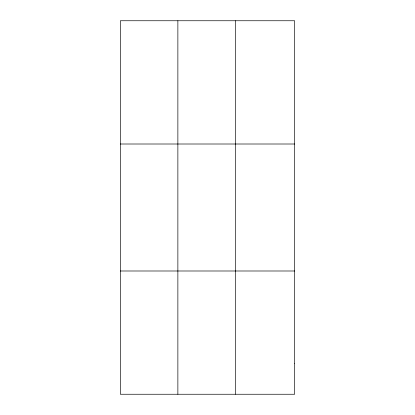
<?xml version="1.0" encoding="UTF-8"?>
<svg xmlns="http://www.w3.org/2000/svg" width="415" height="415" viewBox="0 0 415 415"><rect width="100%" height="100%" fill="white"/><g stroke="black" fill="none" stroke-linecap="round" stroke-linejoin="round"><path stroke-width="0.62" d="M177.869 394.25L177.869 20.75M235.388 394.25L235.388 20.75M120.35 144.005L294.65 144.005M120.35 270.995L294.65 270.995M294.65 363.436L294.65 394.25L120.35 394.25L120.35 20.75L294.65 20.75L294.65 363.436"/></g></svg>
